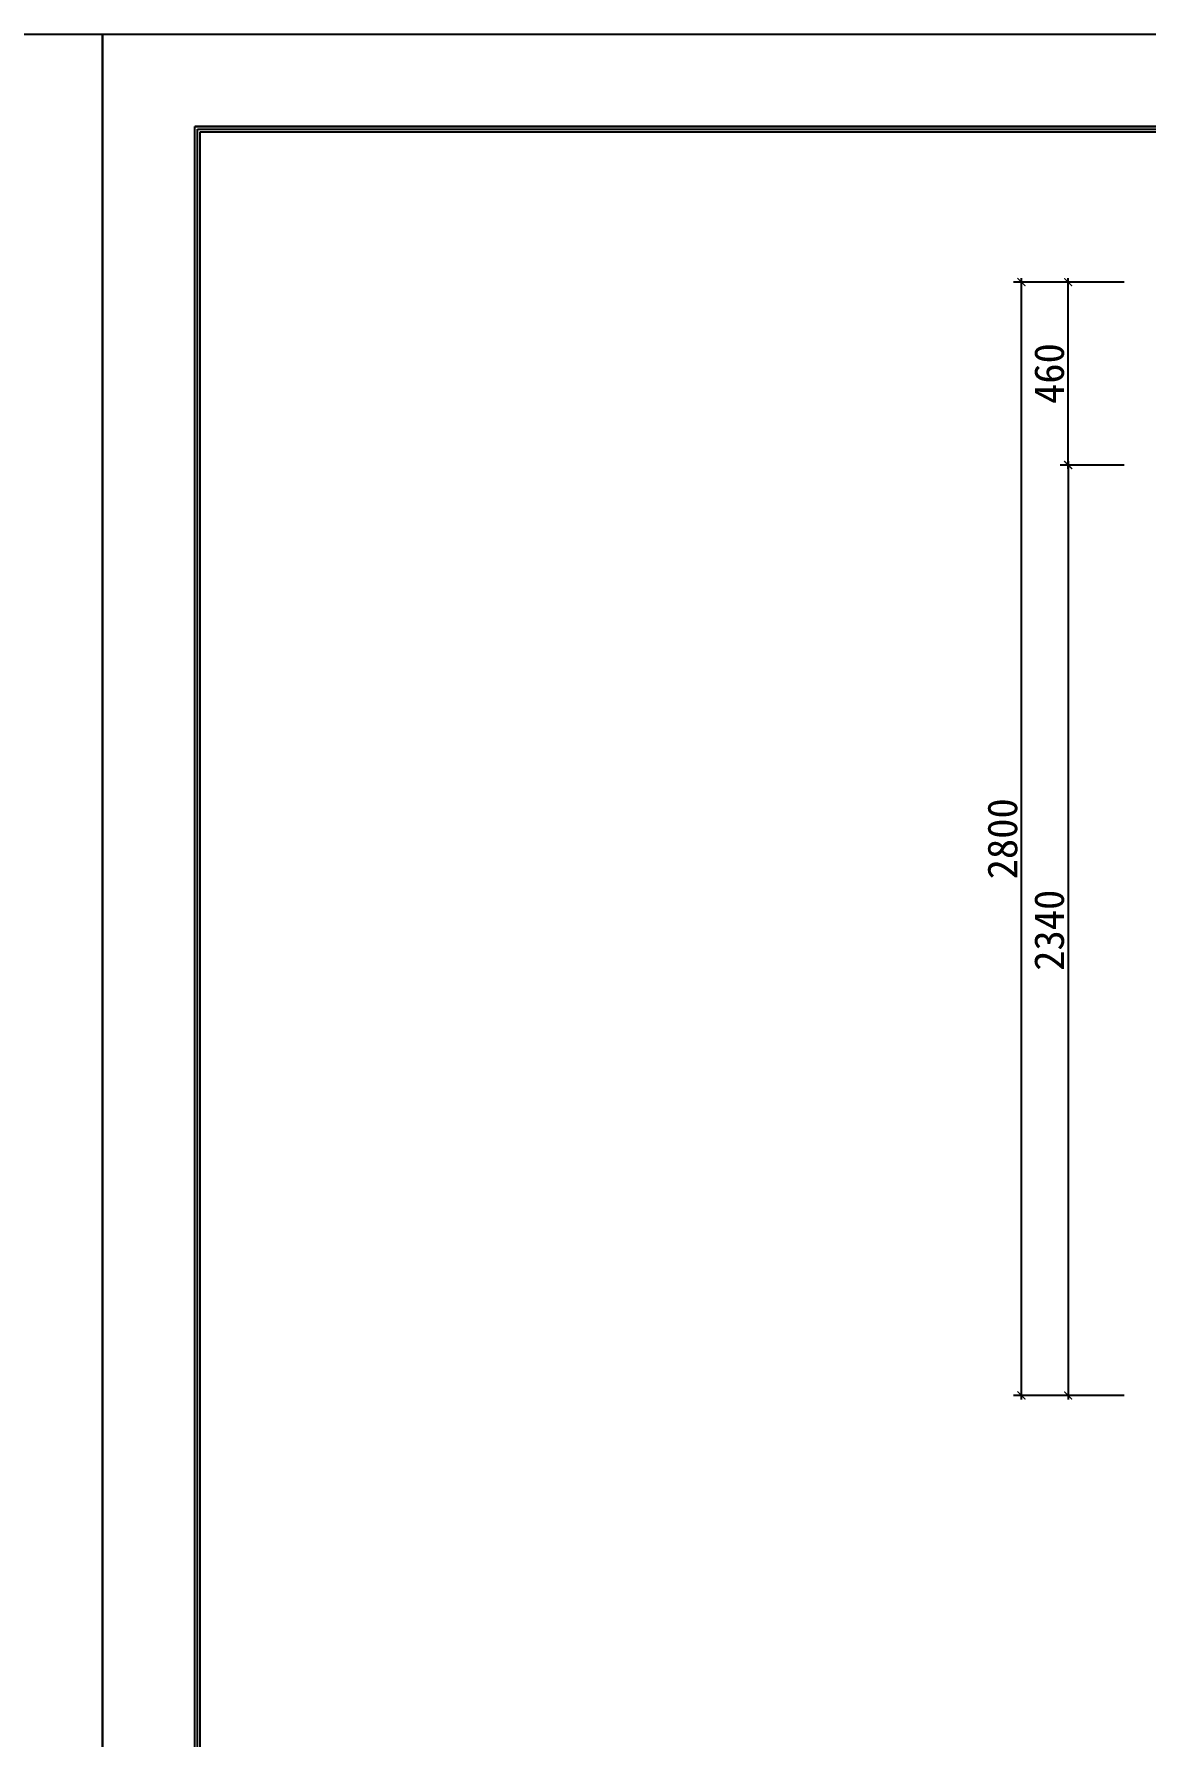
# Model space of a CAD drawing. Header units: millimetres. Extents: x 71641 to 191108, y -23091 to 29972.
# Drawn here: x 119255 to 122052, y -5421 to -1139 of the extents above; entities that cross this region are included whole.
import ezdxf

# ---------------------------------------------------------------- set-up
doc = ezdxf.new("R2010")
doc.units = ezdxf.units.MM
doc.layers.add('00', color=1, linetype='Continuous')
doc.styles.add('30', font='SimSun.ttf', dxfattribs={"height": 75})
doc.dimstyles.new('30', dxfattribs={"dimscale": 0, "dimtxt": 90, "dimasz": 20, "dimexe": 20, "dimexo": 20, "dimgap": 10, "dimtad": 1, "dimdec": 0, "dimzin": 0, "dimdsep": 46, "dimtxsty": '30', "dimblk": 'ARCHTICK', "dimcen": 20, "dimdle": 10, "dimclrd": 8, "dimclre": 8, "dimclrt": 2, "dimadec": 0, "dimazin": 0, "dimtfac": 1, "dimtdec": 0, "dimtmove": 2, "dimatfit": 3, "dimldrblk": 'DOT', "dimfxl": 0, "dimtolj": 2, "dimtzin": 0, "dimlwd": -1, "dimarcsym": 0})

# ---------------------------------------------------------------- blocks, each defined once
blk = doc.blocks.new('_ARCHTICK')
at = {"color": 0, "linetype": 'ByBlock', "const_width": 0.15}
blk.add_lwpolyline([(-0.5, -0.5), (0.5, 0.5)], dxfattribs=at)
blk = doc.blocks.new('*D223')
at = {"color": 8, "lineweight": -2}
for p, q in [((121997.4, -2222.5), (121836.6, -2222.5)), ((121997.4, -4562.5), (121836.6, -4562.5))]:
    blk.add_line(p, q, dxfattribs=at)
at = {"color": 8}
blk.add_line((121856.6, -2212.5), (121856.6, -4572.5), dxfattribs=at)
at = {"layer": 'Defpoints', "color": 0}
for p in [(122017.4, -2222.5), (121856.6, -4562.5), (122017.4, -4562.5)]:
    blk.add_point(p, dxfattribs=at)
at = {"color": 8, "xscale": 20, "yscale": 20, "zscale": 20}
for p, rotation in [((121856.6, -2222.5), 90), ((121856.6, -4562.5), 270)]:
    blk.add_blockref('_ARCHTICK', p, dxfattribs=dict(at, rotation=rotation))
at = {"color": 2, "insert": (121809.1, -3392.5), "char_height": 75, "attachment_point": 5, "rotation": 90, "style": '30'}
blk.add_mtext('\\A2;2340', dxfattribs=at)
blk = doc.blocks.new('_Dot')
at = {"color": 0, "linetype": 'ByBlock', "lineweight": -2}
blk.add_line((-0.5, 0), (-1, 0), dxfattribs=at)
at = {"color": 0, "linetype": 'ByBlock', "const_width": 0.5}
blk.add_lwpolyline([(-0.25, 0, 1), (0.25, 0, 1)], format="xyb", close=True, dxfattribs=at)
blk = doc.blocks.new('DOT')
at = {"color": 0, "linetype": 'ByBlock'}
blk.add_line((-0.5, 0), (-1, 0), dxfattribs=at)
at = {"color": 0, "linetype": 'ByBlock', "const_width": 0.5}
blk.add_lwpolyline([(-0.25, 0, 1), (0.25, 0, 1)], format="xyb", close=True, dxfattribs=at)
blk = doc.blocks.new('*D224')
at = {"color": 8}
blk.add_line((121856.6, -2232.5), (121856.6, -1752.5), dxfattribs=at)
at = {"color": 8, "lineweight": -2}
for p, q in [((121997.4, -1762.5), (121836.6, -1762.5)), ((121997.4, -2222.5), (121836.6, -2222.5))]:
    blk.add_line(p, q, dxfattribs=at)
at = {"layer": 'Defpoints', "color": 0}
for p in [(121856.6, -1762.5), (122017.4, -1762.5), (122017.4, -2222.5)]:
    blk.add_point(p, dxfattribs=at)
at = {"color": 8, "xscale": 20, "yscale": 20, "zscale": 20}
for p, rotation in [((121856.6, -1762.5), 90), ((121856.6, -2222.5), 270)]:
    blk.add_blockref('_ARCHTICK', p, dxfattribs=dict(at, rotation=rotation))
at = {"color": 2, "insert": (121809.1, -1992.5), "char_height": 75, "attachment_point": 5, "rotation": 90, "style": '30'}
blk.add_mtext('\\A2;460', dxfattribs=at)
blk = doc.blocks.new('*D225')
at = {"color": 8}
blk.add_line((121739, -4572.5), (121739, -1752.5), dxfattribs=at)
at = {"color": 8, "lineweight": -2}
for p, q in [((121997.4, -1762.5), (121719, -1762.5)), ((121997.4, -4562.5), (121719, -4562.5))]:
    blk.add_line(p, q, dxfattribs=at)
at = {"layer": 'Defpoints', "color": 0}
for p in [(121739, -1762.5), (122017.4, -1762.5), (122017.4, -4562.5)]:
    blk.add_point(p, dxfattribs=at)
at = {"color": 8, "xscale": 20, "yscale": 20, "zscale": 20}
for p, rotation in [((121739, -1762.5), 90), ((121739, -4562.5), 270)]:
    blk.add_blockref('_ARCHTICK', p, dxfattribs=dict(at, rotation=rotation))
at = {"color": 2, "insert": (121691.5, -3162.5), "char_height": 75, "attachment_point": 5, "rotation": 90, "style": '30'}
blk.add_mtext('\\A2;2800', dxfattribs=at)

msp = doc.modelspace()

# ---------------------------------------------------------------- linework, layer by layer
at = {"color": 3, "lineweight": -2}
msp.add_line((131141.9, -1371.3), (119660.3, -1371.3), dxfattribs=at)
for points in [[(119660.3, -1371.3), (131141.9, -1371.3), (131141.9, -9390.9), (119660.3, -9390.9)], [(119666.8, -1377.8), (131135.4, -1377.8), (131135.4, -9384.4), (119666.8, -9384.4)], [(119673.3, -1384.3), (131128.9, -1384.3), (131128.9, -9377.9), (119673.3, -9377.9)]]:
    msp.add_lwpolyline(points, close=True, dxfattribs=at)
at = {"layer": '00', "color": 8, "lineweight": -2}
for points in [[(107481.1, -1138.7), (119427.7, -1138.7), (119427.7, -9623.5), (107481.1, -9623.5)], [(119427.7, -1138.7), (131374.4, -1138.7), (131374.4, -9623.5), (119427.7, -9623.5)]]:
    msp.add_lwpolyline(points, close=True, dxfattribs=at)

# ---------------------------------------------------------------- dimensions: what is measured, and where the dimension line sits
at = {"color": 3}
for p1, p2, distance, picture, middle in [((122017.4, -4562.5), (122017.4, -1762.5), 278.4, '*D225', (121691.5, -3162.5)), ((122017.4, -2222.5), (122017.4, -4562.5), -160.9, '*D223', (121809.1, -3392.5))]:
    dim = msp.add_aligned_dim(p1=p1, p2=p2, distance=distance, dimstyle='30', override={"dimscale": 1, "dimtxt": 75, "dimldrblk": 'DOT'}, dxfattribs=at)
    dim.commit()
    dim.dimension.update_dxf_attribs({"geometry": picture, "text_midpoint": middle})
dim = msp.add_linear_dim(base=(121856.6, -1762.5), p1=(122017.4, -2222.5), p2=(122017.4, -1762.5), angle=90, dimstyle='30', override={"dimscale": 1, "dimtxt": 75, "dimldrblk": 'DOT'}, dxfattribs=at)
dim.commit()
dim.dimension.update_dxf_attribs({"geometry": '*D224', "text_midpoint": (121809.1, -1992.5)})

doc.saveas('drawing.dxf')
